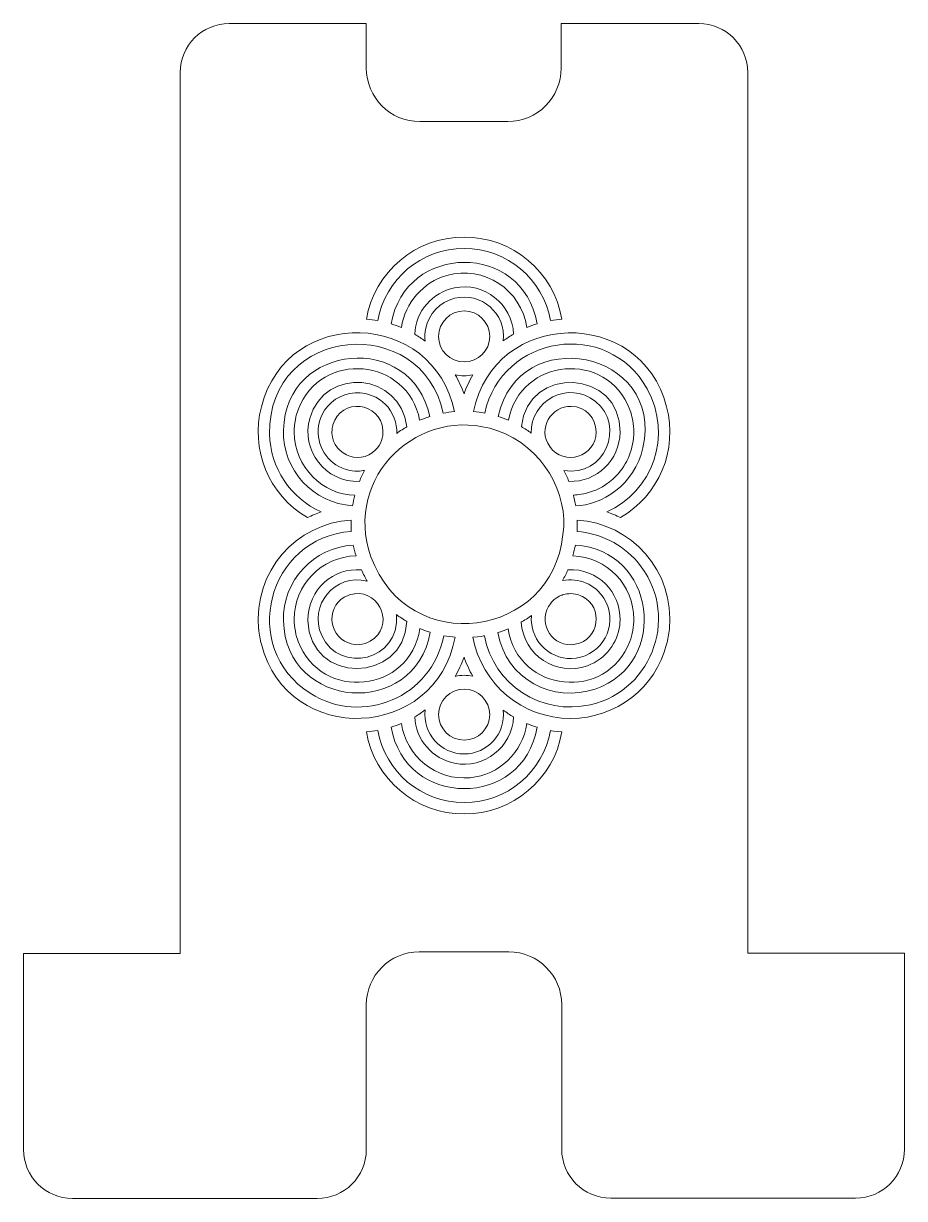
# Model space of a CAD drawing. Header units: inches. Extents: x 147 to 746, y 116 to 678.
# Drawn here: x 147.1 to 402.3, y 135.8 to 476 of the extents above; entities that cross this region are included whole.
import ezdxf

# ---------------------------------------------------------------- set-up
doc = ezdxf.new("R2010")
doc.units = ezdxf.units.IN
doc.header["$MEASUREMENT"] = 0
doc.layers.add('_U+0421_U+043B_U+043E_U+0439 1', color=7, linetype='Continuous')

# ---------------------------------------------------------------- blocks, each defined once
blk = doc.blocks.new('block 2')
at = {"layer": '_U+0421_U+043B_U+043E_U+0439 1', "color": 1, "lineweight": 9, "true_color": 0xff0000}
for points, knots in [([(356.86, 206.83), (356.86, 206.83), (356.86, 461.83), (356.86, 461.83), (356.86, 469.63), (350.56, 476.03), (342.66, 476.03), (325.64, 476.03), (320, 476.03), (302.81, 476.03), (302.81, 476.03), (302.81, 463.14), (302.81, 463.14), (302.81, 454.58), (295.88, 447.64), (287.31, 447.64), (287.31, 447.64), (261.86, 447.64), (261.86, 447.64), (253.3, 447.64), (246.36, 454.58), (246.36, 463.14), (246.36, 463.14), (246.36, 476.03), (246.36, 476.03), (246.36, 476.03), (206.66, 476.03), (206.66, 476.03), (198.86, 476.03), (192.46, 469.73), (192.46, 461.83), (192.46, 461.83), (192.46, 206.73), (192.46, 206.73), (192.46, 206.73), (147.06, 206.73), (147.06, 206.73), (147.06, 206.73), (147.06, 150.03), (147.06, 150.03), (147.06, 142.23), (153.36, 135.83), (161.26, 135.83), (161.26, 135.83), (232.16, 135.83), (232.16, 135.83), (239.96, 135.83), (246.36, 142.13), (246.36, 150.03), (246.36, 150.03), (246.36, 191.95), (246.36, 191.95), (246.36, 200.39), (253.2, 207.23), (261.64, 207.23), (261.64, 207.23), (287.67, 207.23), (287.67, 207.23), (296.11, 207.23), (302.96, 200.39), (302.96, 191.95), (302.96, 191.95), (302.96, 150.13), (302.96, 150.13), (302.96, 142.33), (309.26, 135.93), (317.16, 135.93), (317.16, 135.93), (388.06, 135.93), (388.06, 135.93), (395.86, 135.93), (402.26, 142.23), (402.26, 150.13), (402.26, 150.13), (402.26, 206.83), (402.26, 206.83), (402.26, 206.83), (356.86, 206.83), (356.86, 206.83), (356.86, 206.83), (356.86, 206.83), (356.86, 206.83)], [0, 0, 0, 0, 1, 1, 1, 2, 2, 2, 3, 3, 3, 4, 4, 4, 5, 5, 5, 6, 6, 6, 7, 7, 7, 8, 8, 8, 9, 9, 9, 10, 10, 10, 11, 11, 11, 12, 12, 12, 13, 13, 13, 14, 14, 14, 15, 15, 15, 16, 16, 16, 17, 17, 17, 18, 18, 18, 19, 19, 19, 20, 20, 20, 21, 21, 21, 22, 22, 22, 23, 23, 23, 24, 24, 24, 25, 25, 25, 26, 26, 26, 27, 27, 27, 27]), ([(274.7, 414.19), (288.81, 414.19), (300.63, 404.12), (303.02, 390.44), (301.9, 390.36), (300.81, 390.22), (299.73, 390.03), (299.73, 390.03), (299.73, 390.03), (299.73, 390.03), (299.73, 390.03), (299.73, 390.03), (299.73, 390.03), (297.55, 402.08), (287.14, 410.87), (274.7, 410.87), (262.24, 410.87), (251.84, 402.05), (249.68, 390.02), (248.6, 390.21), (247.5, 390.35), (246.39, 390.44), (248.77, 404.11), (260.59, 414.19), (274.7, 414.19)], [0, 0, 0, 0, 1, 1, 1, 2, 2, 2, 3, 3, 3, 4, 4, 4, 5, 5, 5, 6, 6, 6, 7, 7, 7, 8, 8, 8, 8]), ([(256.55, 387.98), (256.55, 387.98), (256.55, 387.98), (256.55, 387.98), (256.55, 387.98), (256.55, 387.98), (256.55, 387.98), (255.59, 388.38), (254.59, 388.75), (253.58, 389.06), (257.56, 412.64), (291.76, 412.95), (295.82, 389.09), (294.81, 388.77), (293.82, 388.42), (292.85, 388.01), (291.3, 398.89), (280.46, 406.14), (269.7, 403.08), (262.81, 401.12), (257.57, 395.22), (256.55, 387.98)], [0, 0, 0, 0, 1, 1, 1, 2, 2, 2, 3, 3, 3, 4, 4, 4, 5, 5, 5, 6, 6, 6, 7, 7, 7, 7]), ([(263.4, 384.07), (262.43, 384.79), (261.43, 385.45), (260.39, 386.06), (260.68, 392.72), (265.53, 398.23), (271.89, 399.5), (280.5, 401.22), (288.6, 394.85), (289.02, 386.11), (289.02, 386.11), (289.01, 386.11), (289.01, 386.11), (289.01, 386.11), (289.01, 386.11), (289.01, 386.11), (287.98, 385.51), (286.98, 384.85), (286.02, 384.14), (286.02, 384.14), (286.02, 384.14), (286.02, 384.14), (286.92, 392.03), (279.63, 398.42), (271.9, 396.46), (267.66, 395.38), (264.44, 391.96), (263.56, 387.79), (263.31, 386.6), (263.24, 385.36), (263.4, 384.07)], [0, 0, 0, 0, 1, 1, 1, 2, 2, 2, 3, 3, 3, 4, 4, 4, 5, 5, 5, 6, 6, 6, 7, 7, 7, 8, 8, 8, 9, 9, 9, 10, 10, 10, 10]), ([(215.97, 365.07), (215.97, 365.07), (215.96, 365.07), (215.96, 365.07), (223.62, 394.71), (265.9, 393.05), (271.94, 363.66), (270.76, 363.56), (269.67, 363.41), (268.65, 363.22), (268.65, 363.22), (268.65, 363.22), (268.65, 363.22), (268.65, 363.22), (268.65, 363.22), (268.65, 363.22), (262.39, 392.34), (217.91, 388.89), (218.33, 357.19), (218.53, 347.41), (224.35, 338.64), (233.32, 334.6), (232, 334.16), (230.62, 333.6), (229.32, 332.96), (217.9, 339.58), (212.75, 352.86), (215.97, 365.07)], [0, 0, 0, 0, 1, 1, 1, 2, 2, 2, 3, 3, 3, 4, 4, 4, 5, 5, 5, 6, 6, 6, 7, 7, 7, 8, 8, 8, 9, 9, 9, 9]), ([(274.7, 392.82), (278.78, 392.82), (282.1, 389.51), (282.1, 385.43), (282.1, 381.35), (278.78, 378.04), (274.7, 378.04), (270.62, 378.04), (267.31, 381.35), (267.31, 385.43), (267.31, 389.51), (270.63, 392.82), (274.7, 392.82)], [0, 0, 0, 0, 1, 1, 1, 2, 2, 2, 3, 3, 3, 4, 4, 4, 4]), ([(333.36, 365.08), (333.36, 365.08), (333.35, 365.07), (333.35, 365.07), (336.67, 352.48), (331.09, 339.4), (320, 332.96), (318.67, 333.61), (317.39, 334.13), (316, 334.6), (316, 334.6), (316, 334.6), (316, 334.6), (316, 334.6), (316, 334.6), (316, 334.6), (329.22, 340.55), (335.2, 356.52), (327.72, 370.26), (316.26, 390.76), (285.56, 385.88), (280.68, 363.24), (280.68, 363.24), (280.68, 363.24), (280.68, 363.24), (280.68, 363.24), (280.68, 363.24), (280.68, 363.24), (279.6, 363.44), (278.49, 363.58), (277.38, 363.67), (283.5, 393.41), (325.83, 394.23), (333.36, 365.08)], [0, 0, 0, 0, 1, 1, 1, 2, 2, 2, 3, 3, 3, 4, 4, 4, 5, 5, 5, 6, 6, 6, 7, 7, 7, 8, 8, 8, 9, 9, 9, 10, 10, 10, 11, 11, 11, 11]), ([(307.02, 336.39), (306.85, 337.39), (306.54, 338.81), (306.36, 339.48), (307.36, 339.68), (313.51, 339.56), (318.8, 345.13), (321.96, 348.43), (323.85, 352.99), (323.86, 357.79), (323.87, 357.79), (323.87, 357.79), (323.88, 357.79), (323.88, 359.77), (323.45, 362.25), (322.72, 364.22), (322.72, 364.22), (322.7, 364.21), (322.7, 364.21), (316.15, 381.64), (290.92, 379.24), (287.52, 361.19), (287.52, 361.19), (287.52, 361.19), (287.52, 361.19), (287.52, 361.19), (287.52, 361.19), (287.52, 361.19), (286.58, 361.59), (285.3, 362.04), (284.57, 362.27), (290.36, 389.57), (332.73, 381.62), (326.48, 353.14), (324.19, 342.51), (314.24, 336.39), (307.02, 336.39), (307.02, 336.39), (307.02, 336.39), (307.02, 336.39), (307.02, 336.39), (307.02, 336.39), (307.02, 336.39)], [0, 0, 0, 0, 1, 1, 1, 2, 2, 2, 3, 3, 3, 4, 4, 4, 5, 5, 5, 6, 6, 6, 7, 7, 7, 8, 8, 8, 9, 9, 9, 10, 10, 10, 11, 11, 11, 12, 12, 12, 13, 13, 13, 14, 14, 14, 14]), ([(264.76, 362.25), (263.77, 361.94), (262.44, 361.43), (261.81, 361.16), (261.81, 361.16), (261.81, 361.16), (261.81, 361.16), (261.81, 361.16), (261.81, 361.16), (261.81, 361.16), (258.43, 379.27), (233.16, 381.63), (226.63, 364.21), (226.63, 364.21), (226.61, 364.22), (226.61, 364.22), (226.03, 362.68), (225.44, 360.13), (225.44, 357.79), (225.44, 357.79), (225.45, 357.79), (225.45, 357.79), (225.45, 347.6), (233.94, 339.47), (243.05, 339.47), (242.78, 338.46), (242.56, 337.43), (242.39, 336.39), (242.39, 336.39), (242.39, 336.39), (242.39, 336.39), (242.39, 336.39), (242.39, 336.39), (242.39, 336.39), (231.02, 337.11), (222.02, 346.73), (222.36, 358.29), (223.01, 383.82), (259.62, 386.86), (264.76, 362.25)], [0, 0, 0, 0, 1, 1, 1, 2, 2, 2, 3, 3, 3, 4, 4, 4, 5, 5, 5, 6, 6, 6, 7, 7, 7, 8, 8, 8, 9, 9, 9, 10, 10, 10, 11, 11, 11, 12, 12, 12, 13, 13, 13, 13]), ([(232.54, 359.51), (231.7, 353.81), (235.14, 348.68), (240.21, 346.98), (243.26, 345.97), (244.85, 346.59), (245.85, 346.59), (245.31, 345.59), (244.82, 344.55), (244.38, 343.47), (234.46, 343.07), (227.39, 352.52), (230, 361.71), (234.33, 376.96), (256.45, 374.85), (258.06, 359.27), (257.39, 358.88), (256.06, 358.02), (255.17, 357.36), (255.29, 360.3), (254.25, 363.39), (251.82, 365.86), (244.97, 372.36), (233.96, 368.64), (232.54, 359.51)], [0, 0, 0, 0, 1, 1, 1, 2, 2, 2, 3, 3, 3, 4, 4, 4, 5, 5, 5, 6, 6, 6, 7, 7, 7, 8, 8, 8, 8]), ([(277.22, 374.33), (276.21, 372.58), (275.35, 370.73), (274.66, 368.8), (273.97, 370.74), (273.11, 372.6), (272.08, 374.35), (273.82, 373.94), (275.53, 373.94), (277.22, 374.33)], [0, 0, 0, 0, 1, 1, 1, 2, 2, 2, 3, 3, 3, 3]), ([(305.03, 343.46), (304.59, 344.54), (304.08, 345.61), (303.56, 346.58), (315.38, 344.65), (321.61, 359.57), (312.73, 366.61), (304.84, 372.87), (293.81, 366.85), (294.16, 357.42), (293.23, 358.1), (292.27, 358.73), (291.27, 359.31), (291.27, 359.31), (291.27, 359.31), (291.27, 359.31), (291.27, 359.31), (291.27, 359.31), (291.27, 359.31), (293.17, 377.1), (320, 376.09), (319.85, 357.69), (319.79, 349.69), (313.19, 343.18), (305.03, 343.46)], [0, 0, 0, 0, 1, 1, 1, 2, 2, 2, 3, 3, 3, 4, 4, 4, 5, 5, 5, 6, 6, 6, 7, 7, 7, 8, 8, 8, 8]), ([(249.03, 352.58), (244.18, 347.57), (235.53, 351.76), (236.45, 358.67), (236.47, 358.8), (236.61, 359.71), (236.68, 359.81), (238.96, 367.78), (250.54, 366.51), (251.15, 358.32), (251.3, 356.24), (250.6, 354.2), (249.03, 352.58)], [0, 0, 0, 0, 1, 1, 1, 2, 2, 2, 3, 3, 3, 4, 4, 4, 4]), ([(247.7, 321.65), (239.44, 344.89), (261.92, 365.91), (284.2, 358.18), (297.59, 353.51), (305.06, 339.87), (303.31, 328.04), (300.27, 298.14), (258.49, 292.06), (247.7, 321.65)], [0, 0, 0, 0, 1, 1, 1, 2, 2, 2, 3, 3, 3, 3]), ([(299.51, 353.52), (295.78, 358.79), (299.98, 365.35), (305.72, 365.17), (309.9, 365.17), (312.91, 361.65), (312.92, 357.8), (312.95, 350.54), (303.55, 347.72), (299.51, 353.52)], [0, 0, 0, 0, 1, 1, 1, 2, 2, 2, 3, 3, 3, 3]), ([(215.96, 296.29), (215.96, 296.29), (215.97, 296.29), (215.97, 296.29), (215.61, 297.65), (215.33, 299.17), (215.18, 300.64), (215.18, 300.64), (215.17, 300.64), (215.17, 300.64), (215.17, 300.64), (215.17, 300.64), (215.17, 300.64), (215.17, 300.64), (215.17, 300.64), (215.17, 300.64), (213.58, 317.39), (226.04, 331.3), (241.99, 332.28), (241.99, 331.28), (241.9, 330.61), (242, 328.96), (242, 328.96), (242, 328.96), (242, 328.96), (242, 328.96), (242, 328.96), (242, 328.96), (217.65, 327.27), (209.43, 295.28), (230.09, 282.11), (245.15, 272.53), (265.42, 280.98), (268.78, 298.77), (269.79, 298.59), (271.23, 298.41), (272.06, 298.34), (266.6, 268.34), (223.68, 266.41), (215.96, 296.29)], [0, 0, 0, 0, 1, 1, 1, 2, 2, 2, 3, 3, 3, 4, 4, 4, 5, 5, 5, 6, 6, 6, 7, 7, 7, 8, 8, 8, 9, 9, 9, 10, 10, 10, 11, 11, 11, 12, 12, 12, 13, 13, 13, 13]), ([(334.15, 300.64), (334.15, 300.64), (334.15, 300.64), (334.15, 300.64), (334.15, 300.64), (334.15, 300.64), (334.15, 300.64), (334.15, 300.64), (334.14, 300.64), (334.14, 300.64), (334, 299.19), (333.73, 297.71), (333.35, 296.29), (333.35, 296.29), (333.36, 296.29), (333.36, 296.29), (330.13, 283.78), (318.85, 274.82), (305.53, 274.82), (291.53, 274.82), (279.74, 284.75), (277.26, 298.34), (279.12, 298.48), (280.55, 298.75), (280.55, 298.75), (283.23, 284.59), (297.09, 275.54), (311.3, 278.8), (329.78, 283.03), (337.33, 305.63), (324.88, 320.14), (320.35, 325.41), (313.97, 328.47), (307.43, 328.96), (307.5, 330.13), (307.49, 331.31), (307.45, 332.27), (307.45, 332.27), (307.45, 332.27), (307.45, 332.27), (307.45, 332.27), (307.45, 332.28), (307.45, 332.28), (323.05, 331.26), (335.77, 317.63), (334.15, 300.64)], [0, 0, 0, 0, 1, 1, 1, 2, 2, 2, 3, 3, 3, 4, 4, 4, 5, 5, 5, 6, 6, 6, 7, 7, 7, 8, 8, 8, 9, 9, 9, 10, 10, 10, 11, 11, 11, 12, 12, 12, 13, 13, 13, 14, 14, 14, 15, 15, 15, 15]), ([(242.6, 324.98), (242.82, 323.93), (243.09, 322.91), (243.4, 321.91), (233.31, 321.68), (225.45, 313.43), (225.45, 303.57), (225.45, 303.57), (225.44, 303.57), (225.44, 303.57), (225.44, 301.26), (226.02, 298.71), (226.61, 297.14), (226.61, 297.14), (226.62, 297.15), (226.62, 297.15), (233.25, 279.5), (259.14, 282.17), (261.91, 300.88), (262.64, 300.56), (263.88, 300.08), (264.88, 299.76), (260.4, 274.53), (223.04, 277.22), (222.36, 303.08), (222.03, 314.66), (231.07, 324.35), (242.6, 324.98)], [0, 0, 0, 0, 1, 1, 1, 2, 2, 2, 3, 3, 3, 4, 4, 4, 5, 5, 5, 6, 6, 6, 7, 7, 7, 8, 8, 8, 9, 9, 9, 9]), ([(287.42, 300.78), (287.42, 300.78), (287.42, 300.78), (287.42, 300.78), (290.3, 282.23), (316.07, 279.48), (322.7, 297.15), (322.7, 297.15), (322.72, 297.14), (322.72, 297.14), (323.41, 299), (323.88, 301.49), (323.88, 303.57), (323.88, 303.57), (323.86, 303.57), (323.86, 303.57), (323.85, 313.46), (316.04, 321.54), (306.2, 321.9), (306.48, 322.9), (306.77, 324.22), (306.91, 324.97), (329.99, 323.76), (334.61, 290.97), (312.62, 283.32), (300.33, 279.27), (286.91, 286.03), (284.45, 299.7), (285.44, 300), (286.61, 300.44), (287.42, 300.78)], [0, 0, 0, 0, 1, 1, 1, 2, 2, 2, 3, 3, 3, 4, 4, 4, 5, 5, 5, 6, 6, 6, 7, 7, 7, 8, 8, 8, 9, 9, 9, 10, 10, 10, 10]), ([(246.6, 314.6), (237.31, 316.93), (229.49, 307.49), (233.43, 298.87), (238.56, 287.51), (256.22, 291.47), (255.1, 304.91), (255.1, 304.91), (255.1, 304.91), (255.1, 304.91), (255.1, 304.91), (255.1, 304.91), (255.1, 304.91), (255.91, 304.28), (257.35, 303.3), (258.1, 302.85), (257.19, 284.78), (229.88, 284.64), (229.46, 303.2), (229.46, 312.48), (236.95, 318.49), (244.93, 317.85), (245.41, 316.79), (246.22, 315.25), (246.6, 314.6), (246.6, 314.6), (246.6, 314.6), (246.6, 314.6), (246.59, 314.6), (246.59, 314.6), (246.6, 314.6)], [0, 0, 0, 0, 1, 1, 1, 2, 2, 2, 3, 3, 3, 4, 4, 4, 5, 5, 5, 6, 6, 6, 7, 7, 7, 8, 8, 8, 9, 9, 9, 10, 10, 10, 10]), ([(319.75, 301.76), (319.22, 296.97), (315.81, 292.06), (310.43, 290.1), (301.37, 286.79), (291.83, 293.22), (291.23, 302.67), (291.97, 303.1), (293.51, 304.11), (294.19, 304.61), (294.19, 304.61), (294.19, 304.61), (294.19, 304.61), (294.19, 304.61), (294.19, 304.61), (294.19, 304.6), (294.19, 303.6), (294.07, 303.92), (294.19, 302.59), (294.79, 295.7), (301.47, 290.74), (308.42, 292.56), (315.75, 294.5), (319.29, 303.04), (315.18, 309.61), (312.7, 313.61), (307.86, 315.71), (303.19, 314.72), (303.77, 315.74), (304.29, 316.8), (304.76, 317.88), (313.41, 318.34), (320.05, 311.29), (319.86, 303.26), (319.83, 302.26), (319.75, 301.75), (319.75, 301.76)], [0, 0, 0, 0, 1, 1, 1, 2, 2, 2, 3, 3, 3, 4, 4, 4, 5, 5, 5, 6, 6, 6, 7, 7, 7, 8, 8, 8, 9, 9, 9, 10, 10, 10, 11, 11, 11, 12, 12, 12, 12]), ([(247.48, 297.17), (245.54, 296.06), (243.35, 295.84), (241.17, 296.67), (234.9, 299.06), (234.79, 307.95), (241.06, 310.44), (241.06, 310.44), (241.06, 310.44), (241.06, 310.44), (241.79, 310.8), (243.34, 310.97), (243.01, 310.92), (250.5, 311.89), (254.69, 301.35), (247.48, 297.17)], [0, 0, 0, 0, 1, 1, 1, 2, 2, 2, 3, 3, 3, 4, 4, 4, 5, 5, 5, 5]), ([(299.13, 307.26), (300.01, 308.58), (300.27, 308.76), (300.27, 308.76), (301.67, 310.16), (303.19, 310.58), (303.19, 310.58), (303.91, 310.94), (305.89, 311.16), (307.58, 310.67), (307.77, 310.62), (308.84, 310.24), (308.95, 310.12), (315.14, 307.03), (313.95, 297.59), (306.84, 296.3), (300.42, 295.14), (296.07, 302.15), (299.13, 307.26)], [0, 0, 0, 0, 1, 1, 1, 2, 2, 2, 3, 3, 3, 4, 4, 4, 5, 5, 5, 6, 6, 6, 6]), ([(272.08, 287.01), (273.11, 288.76), (273.97, 290.62), (274.66, 292.57), (275.35, 290.63), (276.21, 288.78), (277.22, 287.04), (275.53, 287.42), (273.82, 287.42), (272.08, 287.01)], [0, 0, 0, 0, 1, 1, 1, 2, 2, 2, 3, 3, 3, 3]), ([(274.7, 268.54), (270.63, 268.54), (267.31, 271.85), (267.31, 275.93), (267.31, 280.01), (270.62, 283.33), (274.7, 283.33), (278.78, 283.33), (282.1, 280.01), (282.1, 275.93), (282.1, 271.85), (278.78, 268.54), (274.7, 268.54)], [0, 0, 0, 0, 1, 1, 1, 2, 2, 2, 3, 3, 3, 4, 4, 4, 4]), ([(286.02, 277.22), (286.02, 277.22), (286.02, 277.22), (286.02, 277.22), (286.98, 276.51), (287.98, 275.86), (289.02, 275.26), (289.02, 275.26), (289.02, 275.26), (289.02, 275.26), (289.02, 275.26), (289.02, 275.26), (289.02, 275.26), (288.61, 266.54), (280.52, 260.14), (271.89, 261.86), (265.53, 263.13), (260.68, 268.64), (260.39, 275.3), (261.43, 275.91), (262.44, 276.57), (263.4, 277.29), (262.58, 270.42), (268, 264.54), (274.7, 264.54), (281.39, 264.54), (286.8, 270.4), (286.02, 277.22)], [0, 0, 0, 0, 1, 1, 1, 2, 2, 2, 3, 3, 3, 4, 4, 4, 5, 5, 5, 6, 6, 6, 7, 7, 7, 8, 8, 8, 9, 9, 9, 9]), ([(292.85, 273.35), (293.68, 273.01), (294.82, 272.58), (295.82, 272.28), (291.77, 248.42), (257.56, 248.72), (253.58, 272.3), (254.59, 272.62), (255.59, 272.98), (256.55, 273.39), (256.55, 273.39), (256.55, 273.39), (256.55, 273.39), (257.9, 263.8), (266.56, 256.75), (276.42, 257.67), (284.87, 258.45), (291.66, 265.01), (292.85, 273.35)], [0, 0, 0, 0, 1, 1, 1, 2, 2, 2, 3, 3, 3, 4, 4, 4, 5, 5, 5, 6, 6, 6, 6]), ([(274.7, 247.18), (260.59, 247.18), (248.77, 257.25), (246.39, 270.93), (247.5, 271.01), (248.6, 271.15), (249.68, 271.35), (251.84, 259.31), (262.24, 250.49), (274.7, 250.49), (287.15, 250.49), (297.55, 259.3), (299.73, 271.33), (299.73, 271.33), (301.15, 271.06), (303.02, 270.92), (300.63, 257.25), (288.81, 247.18), (274.7, 247.18)], [0, 0, 0, 0, 1, 1, 1, 2, 2, 2, 3, 3, 3, 4, 4, 4, 5, 5, 5, 6, 6, 6, 6])]:
    blk.add_open_spline(points, degree=3, knots=knots, dxfattribs=at)

msp = doc.modelspace()

# ---------------------------------------------------------------- block references
at = {"layer": '_U+0421_U+043B_U+043E_U+0439 1'}
msp.add_blockref('block 2', (0, 0), dxfattribs=at)

doc.saveas('drawing.dxf')
